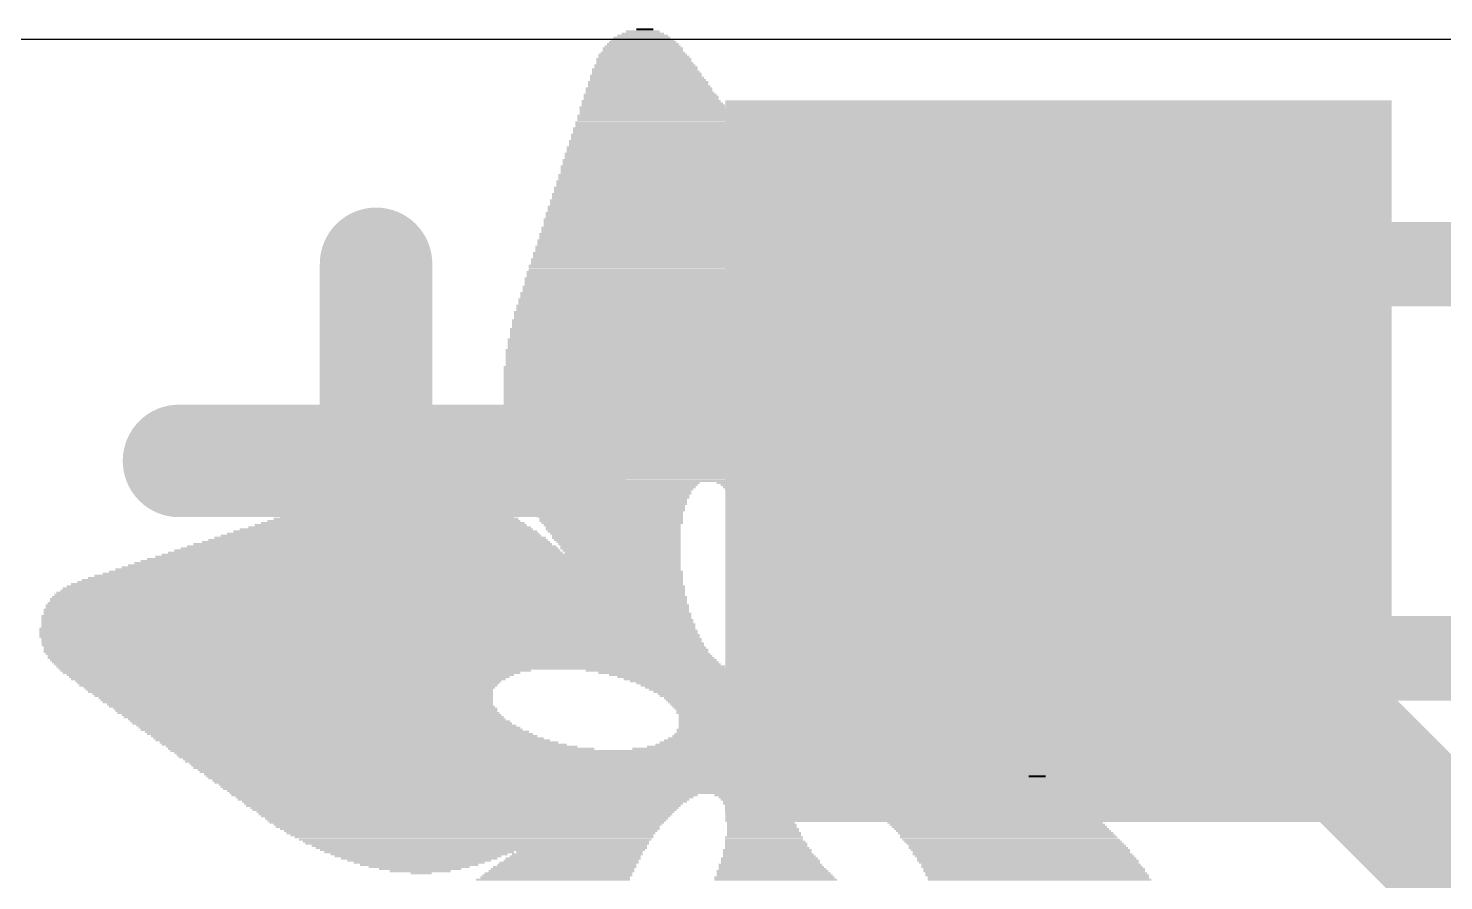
# Model space of a CAD drawing. Extents: x -8.8 to 16.6, y -2 to 8.1.
# Drawn here: x -2.711 to -0.154, y 0.258 to 1.798 of the extents above; entities that cross this region are included whole.
import ezdxf

# ---------------------------------------------------------------- set-up
doc = ezdxf.new("R2010")
doc.units = 0
for name, color, linetype in [('1', 12, 'CONTINUOUS'), ('20', 53, 'CONTINUOUS'), ('21', 40, 'CONTINUOUS'), ('22', 6, 'CONTINUOUS'), ('29', 253, 'CONTINUOUS'), ('51', 253, 'CONTINUOUS')]:
    doc.layers.add(name, color=color, linetype=linetype)

# ---------------------------------------------------------------- blocks, each defined once
blk = doc.blocks.new('RECT')
blk.add_solid([(-0.5, -0.5), (0.5, -0.5), (-0.5, 0.5), (0.5, 0.5)])

msp = doc.modelspace()

# ---------------------------------------------------------------- linework, layer by layer
at = {"layer": '1', "const_width": 0.254}
msp.add_lwpolyline([(0.928, -0.762), (-0.85, 1.016)], dxfattribs=at)
at = {"layer": '1', "const_width": 0.127}
msp.add_lwpolyline([(-0.8051, 1.0609, 1), (-0.8949, 0.9711)], format="xyb", dxfattribs=at)
at = {"layer": '20'}
msp.add_line((-3.429, 1.778), (3.429, 1.778), dxfattribs=at)
at = {"layer": '21', "const_width": 0.2032}
for points in [[(-2.0825, 1.3724), (-2.0825, 0.6606)], [(-2.4384, 1.0165), (-1.7266, 1.0165)]]:
    msp.add_lwpolyline(points, dxfattribs=at)
at = {"layer": '21', "const_width": 0.1016}
for points in [[(-2.0317, 1.3724, 1), (-2.1333, 1.3724)], [(-2.4384, 1.0673, 1), (-2.4384, 0.9657)], [(-1.7266, 0.9657, 1), (-1.7266, 1.0673)], [(-2.1333, 0.6606, 1), (-2.0317, 0.6606)]]:
    msp.add_lwpolyline(points, format="xyb", dxfattribs=at)
at = {"layer": '51', "const_width": 0.1524}
for points in [[(0.432, 1.372), (-0.432, 1.372)], [(-0.432, 0.66), (0.432, 0.66)]]:
    msp.add_lwpolyline(points, dxfattribs=at)
at = {"layer": '51', "const_width": 0.0762}
for points in [[(-0.432, 1.4101, 1), (-0.432, 1.3339)], [(-0.432, 0.6981, 1), (-0.432, 0.6219)]]:
    msp.add_lwpolyline(points, format="xyb", dxfattribs=at)

# ---------------------------------------------------------------- block references
at = {"layer": '1', "yscale": 1.1, "rotation": 180}
msp.add_blockref('RECT', (-0.85, 1.016), dxfattribs=at)
at = {"layer": '22', "rotation": 180}
for p, xscale, yscale in [((-1.6008, 1.7882), 0.0762, 0.0038), ((-1.6009, 1.792), 0.0609, 0.0038), ((-1.5971, 1.7958), 0.0305, 0.0038), ((-1.6009, 1.7653), 0.1371, 0.0038), ((-1.6009, 1.7691), 0.1295, 0.0038), ((-1.6009, 1.7729), 0.1219, 0.0038), ((-1.6009, 1.7767), 0.1143, 0.0038), ((-1.6028, 1.7805), 0.1029, 0.0038), ((-1.6009, 1.7844), 0.0915, 0.0039), ((-1.599, 1.7424), 0.1715, 0.0038), ((-1.599, 1.7386), 0.1715, 0.0038), ((-1.6008, 1.7501), 0.16, 0.0038), ((-1.5989, 1.7463), 0.1638, 0.0039), ((-1.6008, 1.7539), 0.1524, 0.0038), ((-1.6008, 1.7615), 0.1448, 0.0038), ((-1.6008, 1.7577), 0.1448, 0.0038), ((-1.5952, 1.712), 0.2019, 0.0038), ((-1.5971, 1.7234), 0.1905, 0.0038), ((-1.5952, 1.7196), 0.1943, 0.0038), ((-1.5933, 1.7158), 0.1981, 0.0038), ((-1.5971, 1.731), 0.1829, 0.0038), ((-1.5952, 1.7272), 0.1867, 0.0038), ((-1.5971, 1.7348), 0.1753, 0.0038), ((-1.5894, 1.6891), 0.2286, 0.0038), ((-1.5894, 1.6853), 0.2286, 0.0038), ((-1.5913, 1.7005), 0.2172, 0.0038), ((-1.5913, 1.6967), 0.2172, 0.0038), ((-1.5894, 1.6929), 0.221, 0.0038), ((-1.5932, 1.7082), 0.2058, 0.0039), ((-1.5913, 1.7043), 0.2096, 0.0038), ((-1.5856, 1.6662), 0.2514, 0.0038), ((-1.5837, 1.6624), 0.2552, 0.0038), ((-1.5875, 1.6777), 0.24, 0.0038), ((-1.5856, 1.6739), 0.2438, 0.0038), ((-1.5856, 1.6701), 0.2438, 0.0039), ((-1.5875, 1.6815), 0.2324, 0.0038), ((-1.5798, 1.6396), 0.2781, 0.0038), ((-1.578, 1.6358), 0.2819, 0.0038), ((-1.5837, 1.6548), 0.2629, 0.0038), ((-1.5817, 1.651), 0.2667, 0.0038), ((-1.5798, 1.6472), 0.2705, 0.0038), ((-1.5798, 1.6434), 0.2705, 0.0038), ((-1.5817, 1.6586), 0.2591, 0.0038), ((-1.5761, 1.6167), 0.301, 0.0038), ((-1.5742, 1.6129), 0.3048, 0.0038), ((-1.5723, 1.6091), 0.3086, 0.0038), ((-1.578, 1.6281), 0.2896, 0.0038), ((-1.5761, 1.6243), 0.2934, 0.0038), ((-1.5742, 1.6205), 0.2972, 0.0038), ((-1.5761, 1.632), 0.2857, 0.0039), ((-1.5704, 1.5938), 0.3277, 0.0039), ((-1.5704, 1.59), 0.3277, 0.0038), ((-1.5685, 1.5862), 0.3315, 0.0038), ((-1.5723, 1.6053), 0.3163, 0.0038), ((-1.5723, 1.6015), 0.3163, 0.0038), ((-1.5704, 1.5977), 0.3201, 0.0038), ((-1.5647, 1.5596), 0.3619, 0.0038), ((-1.5666, 1.571), 0.3505, 0.0038), ((-1.5647, 1.5672), 0.3543, 0.0038), ((-1.5647, 1.5634), 0.3543, 0.0038), ((-1.5685, 1.5824), 0.3391, 0.0038), ((-1.5666, 1.5786), 0.3429, 0.0038), ((-1.5666, 1.5748), 0.3429, 0.0038), ((-1.5589, 1.5329), 0.3886, 0.0038), ((-1.5627, 1.5481), 0.3734, 0.0038), ((-1.5608, 1.5443), 0.3772, 0.0038), ((-1.5589, 1.5405), 0.381, 0.0038), ((-1.5589, 1.5367), 0.381, 0.0038), ((-1.5628, 1.5557), 0.3657, 0.0039), ((-1.5608, 1.5519), 0.3696, 0.0038), ((-1.5533, 1.51), 0.4153, 0.0038), ((-1.557, 1.5215), 0.4, 0.0038), ((-1.5551, 1.5177), 0.4038, 0.0039), ((-1.5532, 1.5138), 0.4076, 0.0038), ((-1.557, 1.5291), 0.3924, 0.0038), ((-1.5551, 1.5253), 0.3962, 0.0038), ((-1.5494, 1.4872), 0.4382, 0.0038), ((-1.5475, 1.4834), 0.442, 0.0038), ((-1.5513, 1.4986), 0.4268, 0.0038), ((-1.5513, 1.4948), 0.4268, 0.0038), ((-1.5494, 1.491), 0.4306, 0.0038), ((-1.5533, 1.5062), 0.4153, 0.0038), ((-1.5514, 1.5024), 0.4191, 0.0038), ((-1.5456, 1.4643), 0.461, 0.0038), ((-1.5437, 1.4605), 0.4648, 0.0038), ((-1.5418, 1.4567), 0.4686, 0.0038), ((-1.5475, 1.4757), 0.4496, 0.0038), ((-1.5456, 1.4719), 0.4534, 0.0038), ((-1.5456, 1.4681), 0.4534, 0.0038), ((-1.5475, 1.4796), 0.442, 0.0039), ((-1.5399, 1.4376), 0.4877, 0.0038), ((-1.538, 1.4338), 0.4915, 0.0038), ((-1.5361, 1.43), 0.4953, 0.0038), ((-1.5399, 1.4453), 0.4801, 0.0038), ((-1.5399, 1.4415), 0.4801, 0.0039), ((-1.5437, 1.4529), 0.4724, 0.0038), ((-1.5418, 1.4491), 0.4762, 0.0038), ((-1.5361, 1.4148), 0.5105, 0.0038), ((-1.5342, 1.411), 0.5143, 0.0038), ((-1.5323, 1.4072), 0.5181, 0.0038), ((-1.538, 1.4262), 0.4991, 0.0038), ((-1.5361, 1.4224), 0.5029, 0.0038), ((-1.5342, 1.4186), 0.5067, 0.0038), ((-1.5285, 1.3805), 0.5487, 0.0038), ((-1.5304, 1.3919), 0.5373, 0.0038), ((-1.5285, 1.3881), 0.5411, 0.0038), ((-1.5285, 1.3843), 0.5411, 0.0038), ((-1.5323, 1.4034), 0.5257, 0.0039), ((-1.5323, 1.3995), 0.5257, 0.0038), ((-1.5304, 1.3957), 0.5295, 0.0038), ((-1.5247, 1.3576), 0.5715, 0.0038), ((-1.5247, 1.3538), 0.5715, 0.0038), ((-1.5266, 1.3691), 0.5601, 0.0038), ((-1.5247, 1.3653), 0.5639, 0.0039), ((-1.5247, 1.3614), 0.5639, 0.0038), ((-1.5266, 1.3767), 0.5525, 0.0038), ((-1.5266, 1.3729), 0.5525, 0.0038), ((-1.5208, 1.331), 0.5944, 0.0038), ((-1.5228, 1.3462), 0.5829, 0.0038), ((-1.5228, 1.3424), 0.5829, 0.0038), ((-1.5209, 1.3386), 0.5867, 0.0038), ((-1.5209, 1.3348), 0.5867, 0.0038), ((-1.5228, 1.35), 0.5753, 0.0038), ((-1.5189, 1.3081), 0.6134, 0.0038), ((-1.5189, 1.3043), 0.6134, 0.0038), ((-1.5208, 1.3195), 0.602, 0.0038), ((-1.5189, 1.3157), 0.6058, 0.0038), ((-1.5189, 1.3119), 0.6058, 0.0038), ((-1.5208, 1.3272), 0.5944, 0.0039), ((-1.5189, 1.3233), 0.5982, 0.0038), ((-1.517, 1.2852), 0.6324, 0.0038), ((-1.517, 1.2814), 0.6324, 0.0038), ((-1.517, 1.2776), 0.6324, 0.0038), ((-1.5189, 1.2967), 0.621, 0.0038), ((-1.517, 1.2929), 0.6248, 0.0038), ((-1.517, 1.2891), 0.6248, 0.0039), ((-1.517, 1.3005), 0.6172, 0.0038), ((-1.5151, 1.2548), 0.6515, 0.0038), ((-1.5151, 1.251), 0.6515, 0.0039), ((-1.5171, 1.27), 0.6401, 0.0038), ((-1.5151, 1.2662), 0.6439, 0.0038), ((-1.5151, 1.2624), 0.6439, 0.0038), ((-1.5151, 1.2586), 0.6439, 0.0038), ((-1.5151, 1.2738), 0.6362, 0.0038), ((-1.5151, 1.2357), 0.6592, 0.0038), ((-1.5132, 1.2319), 0.663, 0.0038), ((-1.5132, 1.2281), 0.663, 0.0038), ((-1.5132, 1.2433), 0.6554, 0.0038), ((-1.5132, 1.2395), 0.6554, 0.0038), ((-1.5151, 1.2471), 0.6515, 0.0038), ((-1.5132, 1.2167), 0.6706, 0.0038), ((-1.5132, 1.2128), 0.6706, 0.0039), ((-1.5132, 1.209), 0.6706, 0.0038), ((-1.5113, 1.2052), 0.6744, 0.0038), ((-1.5113, 1.2014), 0.6744, 0.0038), ((-1.5132, 1.2243), 0.663, 0.0038), ((-1.5113, 1.2205), 0.6668, 0.0038), ((-1.5113, 1.1862), 0.682, 0.0038), ((-1.5113, 1.1824), 0.682, 0.0038), ((-1.5113, 1.1786), 0.682, 0.0038), ((-1.5113, 1.1747), 0.682, 0.0039), ((-1.5113, 1.1976), 0.6744, 0.0038), ((-1.5113, 1.1938), 0.6744, 0.0038), ((-1.5094, 1.19), 0.6782, 0.0038), ((-1.5094, 1.1709), 0.6858, 0.0038), ((-1.5094, 1.1671), 0.6858, 0.0038), ((-1.5094, 1.1633), 0.6858, 0.0038), ((-1.5094, 1.1595), 0.6858, 0.0038), ((-1.5094, 1.1557), 0.6858, 0.0038), ((-1.5094, 1.1519), 0.6858, 0.0038), ((-0.5893, 1.1519), 0.5372, 0.0038), ((-0.5017, 1.1557), 0.3009, 0.0038), ((-1.5094, 1.1481), 0.6858, 0.0038), ((-1.5075, 1.1443), 0.6896, 0.0038), ((-1.5075, 1.1405), 0.6896, 0.0038), ((-1.5075, 1.1367), 0.6896, 0.0039), ((-1.5075, 1.1328), 0.6896, 0.0038), ((-1.5075, 1.129), 0.6896, 0.0038), ((-1.5075, 1.1252), 0.6896, 0.0038), ((-0.6274, 1.1252), 0.6972, 0.0038), ((-0.6217, 1.129), 0.6858, 0.0038), ((-0.6179, 1.1328), 0.6705, 0.0038), ((-0.614, 1.1367), 0.6477, 0.0039), ((-0.6084, 1.1405), 0.6287, 0.0038), ((-0.6045, 1.1443), 0.6058, 0.0038), ((-0.5969, 1.1481), 0.5754, 0.0038), ((-1.5075, 1.1214), 0.6896, 0.0038), ((-1.5075, 1.1176), 0.6896, 0.0038), ((-1.5075, 1.1138), 0.6896, 0.0038), ((-1.5075, 1.11), 0.6896, 0.0038), ((-1.5075, 1.1062), 0.6896, 0.0038), ((-1.5075, 1.1024), 0.6896, 0.0038), ((-1.5075, 1.0986), 0.6896, 0.0039), ((-0.6522, 1.0986), 0.7773, 0.0039), ((-0.6483, 1.1024), 0.7696, 0.0038), ((-0.6445, 1.1062), 0.762, 0.0038), ((-0.6426, 1.11), 0.7506, 0.0038), ((-0.6388, 1.1138), 0.7354, 0.0038), ((-0.635, 1.1176), 0.7278, 0.0038), ((-0.6312, 1.1214), 0.7124, 0.0038), ((-1.5075, 1.0947), 0.6896, 0.0038), ((-1.5075, 1.0909), 0.6896, 0.0038), ((-1.5075, 1.0871), 0.6896, 0.0038), ((-1.5075, 1.0833), 0.6896, 0.0038), ((-1.5075, 1.0795), 0.6896, 0.0038), ((-1.5056, 1.0757), 0.6858, 0.0038), ((-1.5075, 1.0719), 0.682, 0.0038), ((-0.6693, 1.0719), 0.8268, 0.0038), ((-0.6674, 1.0757), 0.823, 0.0038), ((-0.6636, 1.0795), 0.8153, 0.0038), ((-0.6617, 1.0833), 0.8115, 0.0038), ((-0.6579, 1.0871), 0.8039, 0.0038), ((-0.656, 1.0909), 0.7925, 0.0038), ((-0.6541, 1.0947), 0.7887, 0.0038), ((-1.5075, 1.0681), 0.682, 0.0038), ((-1.5075, 1.0643), 0.682, 0.0038), ((-1.5075, 1.0605), 0.682, 0.0039), ((-1.5075, 1.0566), 0.682, 0.0038), ((-1.5056, 1.0528), 0.6782, 0.0038), ((-1.5056, 1.049), 0.6782, 0.0038), ((-0.6845, 1.049), 0.8573, 0.0038), ((-0.6826, 1.0528), 0.8534, 0.0038), ((-0.6788, 1.0566), 0.8458, 0.0038), ((-0.6769, 1.0605), 0.842, 0.0039), ((-0.6731, 1.0643), 0.842, 0.0038), ((-0.6731, 1.0681), 0.8344, 0.0038), ((-1.5075, 1.0452), 0.6744, 0.0038), ((-1.5075, 1.0414), 0.6744, 0.0038), ((-1.5075, 1.0376), 0.6744, 0.0038), ((-1.5056, 1.0338), 0.6706, 0.0038), ((-1.5056, 1.03), 0.6706, 0.0038), ((-1.5075, 1.0262), 0.6668, 0.0038), ((-1.5075, 1.0224), 0.6668, 0.0039), ((-0.7036, 1.0224), 0.8725, 0.0039), ((-0.6997, 1.0262), 0.8725, 0.0038), ((-0.6979, 1.03), 0.8687, 0.0038), ((-0.6941, 1.0338), 0.8687, 0.0038), ((-0.6922, 1.0376), 0.8649, 0.0038), ((-0.6903, 1.0414), 0.8611, 0.0038), ((-0.6865, 1.0452), 0.8611, 0.0038), ((-1.5056, 1.0185), 0.663, 0.0038), ((-1.5075, 1.0147), 0.6592, 0.0038), ((-1.5075, 1.0109), 0.6592, 0.0038), ((-1.5075, 1.0071), 0.6592, 0.0038), ((-1.5056, 1.0033), 0.6553, 0.0038), ((-1.5075, 0.9995), 0.6515, 0.0038), ((-1.5075, 0.9957), 0.6515, 0.0038), ((-0.7227, 0.9957), 0.8801, 0.0038), ((-0.7208, 0.9995), 0.8763, 0.0038), ((-0.717, 1.0033), 0.8763, 0.0038), ((-0.7132, 1.0109), 0.8763, 0.0038), ((-0.7132, 1.0071), 0.8763, 0.0038), ((-0.7093, 1.0147), 0.8763, 0.0038), ((-0.7055, 1.0185), 0.8763, 0.0038), ((-1.5056, 0.9919), 0.6477, 0.0038), ((-1.5075, 0.9881), 0.6439, 0.0038), ((-1.5056, 0.9843), 0.6401, 0.0039), ((-1.5056, 0.9804), 0.6401, 0.0038), ((-1.6618, 0.9766), 0.3276, 0.0038), ((-1.6618, 0.9728), 0.32, 0.0038), ((-1.3285, 0.9766), 0.2781, 0.0038), ((-1.3247, 0.9728), 0.2705, 0.0038), ((-0.7398, 0.9728), 0.8763, 0.0038), ((-0.734, 0.9804), 0.8801, 0.0038), ((-0.7359, 0.9766), 0.8763, 0.0038), ((-0.7303, 0.9843), 0.8801, 0.0039), ((-0.7284, 0.9881), 0.8763, 0.0038), ((-0.7246, 0.9919), 0.8763, 0.0038), ((-2.0333, 0.9462), 0.2477, 0.0039), ((-2.0295, 0.95), 0.2171, 0.0038), ((-2.0295, 0.9538), 0.1791, 0.0038), ((-2.0276, 0.9576), 0.1295, 0.0038), ((-2.0257, 0.9614), 0.0495, 0.0038), ((-1.6637, 0.969), 0.3162, 0.0038), ((-1.6637, 0.9652), 0.3086, 0.0038), ((-1.6656, 0.9614), 0.3048, 0.0038), ((-1.6637, 0.9576), 0.301, 0.0038), ((-1.6656, 0.9538), 0.2972, 0.0038), ((-1.6637, 0.95), 0.2934, 0.0038), ((-1.6656, 0.9462), 0.2896, 0.0039), ((-1.3247, 0.969), 0.2629, 0.0038), ((-1.3227, 0.9652), 0.259, 0.0038), ((-1.3208, 0.9614), 0.2552, 0.0038), ((-1.3208, 0.9576), 0.2476, 0.0038), ((-1.3189, 0.9538), 0.2438, 0.0038), ((-1.317, 0.95), 0.24, 0.0038), ((-1.3189, 0.9462), 0.2362, 0.0039), ((-0.7589, 0.9462), 0.8763, 0.0039), ((-0.755, 0.95), 0.8763, 0.0038), ((-0.7513, 0.9576), 0.8763, 0.0038), ((-0.7513, 0.9538), 0.8763, 0.0038), ((-0.7474, 0.9614), 0.8763, 0.0038), ((-0.7417, 0.969), 0.8801, 0.0038), ((-0.7436, 0.9652), 0.8763, 0.0038), ((-2.0428, 0.9195), 0.4038, 0.0038), ((-2.0409, 0.9233), 0.3848, 0.0038), ((-2.0371, 0.9271), 0.362, 0.0038), ((-2.0352, 0.9309), 0.3429, 0.0038), ((-2.0352, 0.9347), 0.32, 0.0038), ((-2.0333, 0.9385), 0.301, 0.0038), ((-2.0333, 0.9423), 0.2781, 0.0038), ((-1.6637, 0.9423), 0.2858, 0.0038), ((-1.6637, 0.9385), 0.2858, 0.0038), ((-1.6637, 0.9347), 0.2782, 0.0038), ((-1.6637, 0.9309), 0.2782, 0.0038), ((-1.6618, 0.9271), 0.2744, 0.0038), ((-1.6618, 0.9233), 0.2667, 0.0038), ((-1.6618, 0.9195), 0.2667, 0.0038), ((-1.317, 0.9423), 0.2324, 0.0038), ((-0.8789, 0.9347), 1.1011, 0.0038), ((-1.317, 0.9385), 0.2248, 0.0038), ((-0.8789, 0.9309), 1.0935, 0.0038), ((-0.8789, 0.9271), 1.0935, 0.0038), ((-0.8789, 0.9233), 1.0859, 0.0038), ((-0.8808, 0.9195), 1.0821, 0.0038), ((-0.7627, 0.9385), 0.8763, 0.0038), ((-0.7589, 0.9423), 0.8763, 0.0038), ((-2.0638, 0.8928), 0.5295, 0.0038), ((-2.0581, 0.8966), 0.5105, 0.0038), ((-2.0562, 0.9004), 0.4915, 0.0038), ((-2.0523, 0.9042), 0.4762, 0.0038), ((-2.0504, 0.9081), 0.4572, 0.0039), ((-2.0466, 0.9119), 0.442, 0.0038), ((-2.0447, 0.9157), 0.423, 0.0038), ((-1.6599, 0.9157), 0.2629, 0.0038), ((-1.658, 0.9119), 0.2591, 0.0038), ((-1.658, 0.9081), 0.2591, 0.0039), ((-1.6561, 0.9042), 0.2553, 0.0038), ((-1.6561, 0.9004), 0.2476, 0.0038), ((-1.6542, 0.8966), 0.2438, 0.0038), ((-1.6542, 0.8928), 0.2438, 0.0038), ((-0.8808, 0.9157), 1.0745, 0.0038), ((-0.8808, 0.9119), 1.0745, 0.0038), ((-0.8827, 0.9042), 1.0629, 0.0038), ((-0.8846, 0.9004), 1.0591, 0.0038), ((-0.8807, 0.9081), 1.0668, 0.0039), ((-0.8846, 0.8928), 1.0515, 0.0038), ((-0.8827, 0.8966), 1.0553, 0.0038), ((-2.0828, 0.87), 0.6286, 0.0039), ((-2.079, 0.8738), 0.6134, 0.0038), ((-2.0752, 0.8776), 0.5982, 0.0038), ((-2.0733, 0.8814), 0.5791, 0.0038), ((-2.0695, 0.8852), 0.5639, 0.0038), ((-2.0657, 0.889), 0.5487, 0.0038), ((-1.6523, 0.889), 0.24, 0.0038), ((-1.6504, 0.8852), 0.2362, 0.0038), ((-1.6485, 0.8814), 0.2324, 0.0038), ((-1.6485, 0.8776), 0.2324, 0.0038), ((-1.6466, 0.8738), 0.2286, 0.0038), ((-1.6447, 0.87), 0.2247, 0.0039), ((-0.8846, 0.889), 1.0439, 0.0038), ((-0.8846, 0.8852), 1.0439, 0.0038), ((-0.8865, 0.8814), 1.0401, 0.0038), ((-0.8865, 0.8776), 1.0325, 0.0038), ((-0.8884, 0.8738), 1.0287, 0.0038), ((-0.8884, 0.87), 1.0287, 0.0039), ((-2.0066, 0.8433), 0.9486, 0.0038), ((-2.0009, 0.8471), 0.9372, 0.0038), ((-2.1019, 0.8509), 0.7125, 0.0038), ((-2.0981, 0.8547), 0.6973, 0.0038), ((-2.0942, 0.8585), 0.682, 0.0038), ((-2.0904, 0.8623), 0.6668, 0.0038), ((-2.0886, 0.8661), 0.6477, 0.0038), ((-1.6428, 0.8661), 0.2209, 0.0038), ((-1.6409, 0.8623), 0.2171, 0.0038), ((-1.6409, 0.8585), 0.2171, 0.0038), ((-1.639, 0.8547), 0.2133, 0.0038), ((-1.6371, 0.8509), 0.2095, 0.0038), ((-0.8903, 0.8661), 1.0249, 0.0038), ((-0.8903, 0.8623), 1.0173, 0.0038), ((-0.8941, 0.8509), 1.0096, 0.0038), ((-0.8921, 0.8585), 1.0135, 0.0038), ((-0.8921, 0.8547), 1.0135, 0.0038), ((-0.8941, 0.8471), 1.002, 0.0038), ((-0.896, 0.8433), 0.9982, 0.0038), ((-2.0466, 0.8166), 1.0364, 0.0038), ((-2.0428, 0.8204), 1.021, 0.0038), ((-2.0371, 0.8242), 1.0096, 0.0038), ((-2.0314, 0.828), 0.9982, 0.0038), ((-2.0257, 0.8319), 0.9867, 0.0039), ((-2.02, 0.8357), 0.9753, 0.0038), ((-2.0143, 0.8395), 0.9639, 0.0038), ((-0.896, 0.8395), 0.9982, 0.0038), ((-0.8979, 0.8357), 0.9944, 0.0038), ((-0.8998, 0.8319), 0.9906, 0.0039), ((-0.8979, 0.828), 0.9868, 0.0038), ((-0.8998, 0.8242), 0.983, 0.0038), ((-0.9017, 0.8204), 0.9792, 0.0038), ((-0.9036, 0.8166), 0.9754, 0.0038), ((-2.0809, 0.7938), 1.1049, 0.0039), ((-2.0752, 0.7976), 1.0935, 0.0038), ((-2.0714, 0.8014), 1.0859, 0.0038), ((-2.0657, 0.8052), 1.0745, 0.0038), ((-2.0599, 0.809), 1.063, 0.0038), ((-2.0523, 0.8128), 1.0478, 0.0038), ((-0.9036, 0.8128), 0.9754, 0.0038), ((-0.9055, 0.809), 0.9716, 0.0038), ((-0.9074, 0.8052), 0.9678, 0.0038), ((-0.9075, 0.8014), 0.9601, 0.0038), ((-0.9075, 0.7976), 0.9601, 0.0038), ((-0.9093, 0.7938), 0.9563, 0.0039), ((-2.0961, 0.7671), 1.1506, 0.0038), ((-2.0942, 0.7709), 1.1468, 0.0038), ((-2.0942, 0.7747), 1.1392, 0.0038), ((-2.0923, 0.7785), 1.1354, 0.0038), ((-2.0885, 0.7823), 1.1278, 0.0038), ((-2.0866, 0.7861), 1.124, 0.0038), ((-2.0828, 0.7899), 1.1164, 0.0038), ((-0.9113, 0.7899), 0.9525, 0.0038), ((-0.9132, 0.7861), 0.9487, 0.0038), ((-0.9132, 0.7823), 0.9487, 0.0038), ((-0.9151, 0.7785), 0.9449, 0.0038), ((-0.917, 0.7747), 0.9411, 0.0038), ((-0.9189, 0.7709), 0.9373, 0.0038), ((-0.9189, 0.7671), 0.9373, 0.0038), ((-2.1, 0.748), 1.1659, 0.0038), ((-2.1, 0.7442), 1.1659, 0.0038), ((-2.0981, 0.7404), 1.1697, 0.0038), ((-2.0981, 0.7557), 1.1621, 0.0039), ((-2.0981, 0.7518), 1.1621, 0.0038), ((-2.0981, 0.7595), 1.1545, 0.0038), ((-2.0961, 0.7633), 1.1506, 0.0038), ((-0.9208, 0.7633), 0.9335, 0.0038), ((-0.9227, 0.7595), 0.9297, 0.0038), ((-0.9227, 0.7557), 0.9297, 0.0039), ((-1.2504, 0.7442), 0.2743, 0.0038), ((-1.2561, 0.7404), 0.2629, 0.0038), ((-1.2313, 0.7518), 0.3124, 0.0038), ((-1.2427, 0.748), 0.2896, 0.0038), ((-0.7474, 0.7518), 0.5715, 0.0038), ((-0.7417, 0.748), 0.5524, 0.0038), ((-0.7398, 0.7442), 0.541, 0.0038), ((-0.7379, 0.7404), 0.5372, 0.0038), ((-2.1, 0.7366), 1.1735, 0.0038), ((-2.1, 0.7328), 1.1735, 0.0038), ((-2.0981, 0.729), 1.1773, 0.0038), ((-2.0981, 0.7252), 1.1773, 0.0038), ((-2.0962, 0.7214), 1.1811, 0.0038), ((-2.0962, 0.7176), 1.1811, 0.0039), ((-1.2865, 0.7176), 0.2096, 0.0039), ((-1.2618, 0.7366), 0.2515, 0.0038), ((-1.2674, 0.7328), 0.2401, 0.0038), ((-1.2713, 0.729), 0.2324, 0.0038), ((-1.277, 0.7252), 0.221, 0.0038), ((-1.2808, 0.7214), 0.2134, 0.0038), ((-0.7379, 0.7366), 0.5296, 0.0038), ((-0.7398, 0.7328), 0.5258, 0.0038), ((-0.7398, 0.729), 0.5182, 0.0038), ((-0.7398, 0.7252), 0.5182, 0.0038), ((-0.7417, 0.7214), 0.5144, 0.0038), ((-0.7436, 0.7176), 0.5106, 0.0039), ((-2.0981, 0.7137), 1.1849, 0.0038), ((-2.0962, 0.7099), 1.1887, 0.0038), ((-2.0962, 0.7061), 1.1887, 0.0038), ((-2.0943, 0.7023), 1.1925, 0.0038), ((-2.0943, 0.6985), 1.1925, 0.0038), ((-2.0905, 0.6947), 1.1925, 0.0038), ((-2.0905, 0.6909), 1.1925, 0.0038), ((-1.3075, 0.6947), 0.1753, 0.0038), ((-1.3055, 0.6985), 0.1791, 0.0038), ((-1.3113, 0.6909), 0.1676, 0.0038), ((-1.2904, 0.7137), 0.2019, 0.0038), ((-1.2942, 0.7099), 0.1943, 0.0038), ((-1.2961, 0.7061), 0.1905, 0.0038), ((-1.2999, 0.7023), 0.1829, 0.0038), ((-0.757, 0.6909), 0.4991, 0.0038), ((-0.7512, 0.6985), 0.503, 0.0038), ((-0.7531, 0.6947), 0.4991, 0.0038), ((-0.7455, 0.7137), 0.5068, 0.0038), ((-0.7455, 0.7099), 0.5068, 0.0038), ((-0.7474, 0.7061), 0.503, 0.0038), ((-0.7493, 0.7023), 0.4992, 0.0038), ((-2.0885, 0.6871), 1.1964, 0.0038), ((-2.0885, 0.6833), 1.1964, 0.0038), ((-2.0847, 0.6794), 1.1964, 0.0039), ((-2.0828, 0.6756), 1.2002, 0.0038), ((-2.0828, 0.6718), 1.2002, 0.0038), ((-2.079, 0.668), 1.2002, 0.0038), ((-2.0752, 0.6642), 1.2002, 0.0038), ((-1.3341, 0.6642), 0.1448, 0.0038), ((-1.3284, 0.6718), 0.1486, 0.0038), ((-1.3303, 0.668), 0.1448, 0.0038), ((-1.3189, 0.6833), 0.16, 0.0038), ((-1.3208, 0.6794), 0.1562, 0.0039), ((-1.3227, 0.6756), 0.1524, 0.0038), ((-1.3132, 0.6871), 0.1638, 0.0038), ((-0.776, 0.6642), 0.4991, 0.0038), ((-0.7722, 0.668), 0.4991, 0.0038), ((-0.7702, 0.6718), 0.4953, 0.0038), ((-0.7646, 0.6794), 0.4991, 0.0039), ((-0.7665, 0.6756), 0.4953, 0.0038), ((-0.7608, 0.6833), 0.4991, 0.0038), ((-0.7589, 0.6871), 0.4953, 0.0038), ((-2.0733, 0.6604), 1.204, 0.0038), ((-2.0695, 0.6566), 1.2039, 0.0038), ((-2.0657, 0.6528), 1.2039, 0.0038), ((-2.0619, 0.649), 1.2039, 0.0038), ((-2.0561, 0.6452), 1.2078, 0.0038), ((-1.9704, 0.6413), 1.3716, 0.0039), ((-2.2276, 0.6375), 0.8496, 0.0038), ((-1.4961, 0.6375), 0.4153, 0.0038), ((-1.3532, 0.6452), 0.1448, 0.0038), ((-1.3475, 0.649), 0.141, 0.0038), ((-1.3437, 0.6528), 0.1409, 0.0038), ((-1.3379, 0.6604), 0.1447, 0.0038), ((-1.3398, 0.6566), 0.1409, 0.0038), ((-0.7989, 0.6375), 0.5067, 0.0038), ((-0.7951, 0.6413), 0.5067, 0.0039), ((-0.7932, 0.6452), 0.5029, 0.0038), ((-0.7893, 0.649), 0.503, 0.0038), ((-0.7855, 0.6528), 0.503, 0.0038), ((-0.7836, 0.6566), 0.4991, 0.0038), ((-0.7798, 0.6604), 0.4991, 0.0038), ((-2.2352, 0.6337), 0.8268, 0.0038), ((-2.2371, 0.6299), 0.8078, 0.0038), ((-2.2391, 0.6261), 0.7963, 0.0038), ((-2.2409, 0.6223), 0.7848, 0.0038), ((-2.2409, 0.6185), 0.7696, 0.0038), ((-2.2409, 0.6147), 0.762, 0.0038), ((-1.4865, 0.6337), 0.3886, 0.0038), ((-1.477, 0.6299), 0.3696, 0.0038), ((-1.4713, 0.6261), 0.3506, 0.0038), ((-1.4675, 0.6223), 0.3353, 0.0038), ((-1.4618, 0.6185), 0.3239, 0.0038), ((-1.458, 0.6147), 0.3086, 0.0038), ((-0.8255, 0.6147), 0.522, 0.0038), ((-0.8198, 0.6185), 0.5182, 0.0038), ((-0.816, 0.6223), 0.5182, 0.0038), ((-0.8122, 0.6261), 0.5105, 0.0038), ((-0.8084, 0.6299), 0.5105, 0.0038), ((-0.8027, 0.6337), 0.5067, 0.0038), ((-2.2409, 0.6109), 0.7544, 0.0038), ((-2.239, 0.6071), 0.743, 0.0038), ((-2.239, 0.6033), 0.7354, 0.0039), ((-2.2371, 0.5994), 0.7316, 0.0038), ((-2.2332, 0.5956), 0.7239, 0.0038), ((-2.2313, 0.5918), 0.7201, 0.0038), ((-2.2275, 0.588), 0.7125, 0.0038), ((-1.4542, 0.6109), 0.3009, 0.0038), ((-1.4523, 0.6071), 0.2895, 0.0038), ((-1.4485, 0.6033), 0.2819, 0.0039), ((-1.4446, 0.5994), 0.2743, 0.0038), ((-1.4408, 0.5956), 0.2667, 0.0038), ((-1.439, 0.5918), 0.2629, 0.0038), ((-1.4351, 0.588), 0.2552, 0.0038), ((-0.8617, 0.588), 0.541, 0.0038), ((-0.856, 0.5918), 0.5372, 0.0038), ((-0.8503, 0.5956), 0.5334, 0.0038), ((-0.8446, 0.5994), 0.5295, 0.0038), ((-0.8388, 0.6033), 0.5258, 0.0039), ((-0.835, 0.6071), 0.5258, 0.0038), ((-0.8293, 0.6109), 0.522, 0.0038), ((-2.2256, 0.5842), 0.7087, 0.0038), ((-2.2237, 0.5804), 0.7049, 0.0038), ((-2.22, 0.5766), 0.6973, 0.0038), ((-2.2162, 0.5728), 0.6973, 0.0038), ((-2.2104, 0.569), 0.6934, 0.0038), ((-2.2085, 0.5652), 0.6896, 0.0039), ((-2.2047, 0.5613), 0.6896, 0.0038), ((-1.4332, 0.5842), 0.2514, 0.0038), ((-1.4313, 0.5804), 0.2476, 0.0038), ((-1.4275, 0.5766), 0.2476, 0.0038), ((-1.4256, 0.5728), 0.2438, 0.0038), ((-1.4218, 0.569), 0.2439, 0.0038), ((-1.418, 0.5652), 0.2439, 0.0039), ((-1.4142, 0.5613), 0.2515, 0.0038), ((-0.9132, 0.5613), 0.5905, 0.0038), ((-0.9036, 0.5652), 0.5792, 0.0039), ((-0.8941, 0.569), 0.5677, 0.0038), ((-0.8884, 0.5728), 0.5639, 0.0038), ((-0.8789, 0.5766), 0.5601, 0.0038), ((-0.8732, 0.5804), 0.5563, 0.0038), ((-0.8655, 0.5842), 0.5486, 0.0038), ((-2.199, 0.5575), 0.6858, 0.0038), ((-2.1952, 0.5537), 0.6858, 0.0038), ((-2.1895, 0.5499), 0.682, 0.0038), ((-2.1838, 0.5461), 0.6858, 0.0038), ((-2.18, 0.5423), 0.6858, 0.0038), ((-2.1723, 0.5385), 0.6858, 0.0038), ((-1.4047, 0.5575), 0.2629, 0.0038), ((-1.0808, 0.5537), 0.9106, 0.0038), ((-1.0827, 0.5499), 0.9068, 0.0038), ((-1.0846, 0.5461), 0.903, 0.0038), ((-1.0884, 0.5423), 0.8954, 0.0038), ((-1.0903, 0.5385), 0.8916, 0.0038), ((-0.9265, 0.5575), 0.6096, 0.0038), ((-2.1666, 0.5347), 0.6896, 0.0038), ((-2.1628, 0.5309), 0.6896, 0.0038), ((-2.1533, 0.5271), 0.6934, 0.0039), ((-2.1476, 0.5232), 0.6972, 0.0038), ((-2.14, 0.5194), 0.6973, 0.0038), ((-2.1324, 0.5156), 0.7049, 0.0038), ((-2.1247, 0.5118), 0.7124, 0.0038), ((-1.1208, 0.5118), 0.8839, 0.0038), ((-1.1151, 0.5156), 0.8801, 0.0038), ((-1.1075, 0.5194), 0.8801, 0.0038), ((-1.1037, 0.5232), 0.8801, 0.0038), ((-1.096, 0.5309), 0.8878, 0.0038), ((-1.0998, 0.5271), 0.8801, 0.0039), ((-1.0922, 0.5347), 0.8878, 0.0038), ((-2.1133, 0.508), 0.7201, 0.0038), ((-2.1038, 0.5042), 0.7315, 0.0038), ((-2.0904, 0.5004), 0.743, 0.0038), ((-2.0733, 0.4966), 0.7696, 0.0038), ((-1.5837, 0.4928), 1.7412, 0.0038), ((-1.5837, 0.4889), 1.726, 0.0039), ((-1.5856, 0.4851), 1.7145, 0.0038), ((-1.1627, 0.4966), 0.9144, 0.0038), ((-1.1456, 0.5004), 0.8953, 0.0038), ((-1.1361, 0.5042), 0.8839, 0.0038), ((-1.1284, 0.508), 0.884, 0.0038), ((-1.5875, 0.4813), 1.703, 0.0038), ((-1.5875, 0.4775), 1.6878, 0.0038), ((-1.5894, 0.4737), 1.6764, 0.0038), ((-1.5913, 0.4699), 1.6574, 0.0038), ((-1.5952, 0.4661), 1.6421, 0.0038), ((-1.599, 0.4623), 1.6269, 0.0038), ((-1.6008, 0.4585), 1.6078, 0.0038), ((-1.6066, 0.4547), 1.5887, 0.0038), ((-1.6123, 0.4509), 1.5621, 0.0039), ((-1.6713, 0.447), 1.4364, 0.0038), ((-1.8504, 0.4432), 1.0706, 0.0038), ((-1.8504, 0.4394), 1.0554, 0.0038), ((-1.8504, 0.4356), 1.0478, 0.0038), ((-1.1113, 0.4432), 0.3467, 0.0038), ((-1.0998, 0.4394), 0.3467, 0.0038), ((-1.0865, 0.4356), 0.3505, 0.0038), ((-0.8884, 0.447), 0.0305, 0.0038), ((-1.8485, 0.4318), 1.0363, 0.0038), ((-1.8485, 0.428), 1.0287, 0.0038), ((-1.8466, 0.4242), 1.0249, 0.0038), ((-1.8447, 0.4204), 1.0135, 0.0038), ((-1.8428, 0.4166), 1.0097, 0.0038), ((-1.9228, 0.4128), 0.842, 0.0039), ((-1.9228, 0.4089), 0.8268, 0.0038), ((-1.4046, 0.4128), 0.1334, 0.0039), ((-1.4008, 0.4089), 0.1258, 0.0038), ((-1.077, 0.4318), 0.3543, 0.0038), ((-1.0675, 0.428), 0.3581, 0.0038), ((-1.0579, 0.4242), 0.362, 0.0038), ((-1.0484, 0.4204), 0.3658, 0.0038), ((-1.0408, 0.4166), 0.3657, 0.0038), ((-1.0351, 0.4128), 0.3695, 0.0039), ((-1.0255, 0.4089), 0.3734, 0.0038), ((-1.9247, 0.4051), 0.8154, 0.0038), ((-1.9228, 0.4013), 0.8039, 0.0038), ((-1.9247, 0.3975), 0.7925, 0.0038), ((-1.9247, 0.3937), 0.7848, 0.0038), ((-1.9228, 0.3899), 0.7734, 0.0038), ((-1.9228, 0.3861), 0.7658, 0.0038), ((-1.9209, 0.3823), 0.7544, 0.0038), ((-1.3989, 0.4051), 0.122, 0.0038), ((-1.397, 0.4013), 0.1182, 0.0038), ((-1.397, 0.3975), 0.1182, 0.0038), ((-1.3951, 0.3937), 0.1143, 0.0038), ((-1.3932, 0.3899), 0.1181, 0.0038), ((-1.3932, 0.3861), 0.1181, 0.0038), ((-1.3932, 0.3823), 0.1181, 0.0038), ((-1.0217, 0.4051), 0.3734, 0.0038), ((-1.0141, 0.4013), 0.3734, 0.0038), ((-1.0084, 0.3975), 0.3772, 0.0038), ((-1.0027, 0.3937), 0.381, 0.0038), ((-0.9989, 0.3899), 0.381, 0.0038), ((-0.9912, 0.3861), 0.381, 0.0038), ((-0.9874, 0.3823), 0.381, 0.0038), ((-1.9209, 0.3785), 0.7468, 0.0038), ((-1.9209, 0.3747), 0.7391, 0.0039), ((-1.919, 0.3708), 0.7277, 0.0038), ((-1.919, 0.367), 0.7201, 0.0038), ((-1.919, 0.3632), 0.7125, 0.0038), ((-1.9171, 0.3594), 0.7011, 0.0038), ((-1.3913, 0.3785), 0.1143, 0.0038), ((-1.3894, 0.3747), 0.1181, 0.0039), ((-1.3894, 0.3708), 0.1181, 0.0038), ((-1.3875, 0.367), 0.1219, 0.0038), ((-1.3875, 0.3632), 0.1219, 0.0038), ((-1.3856, 0.3594), 0.1257, 0.0038), ((-0.9817, 0.3785), 0.3848, 0.0038), ((-0.9779, 0.3747), 0.3848, 0.0039), ((-0.9741, 0.3708), 0.3848, 0.0038), ((-0.9703, 0.367), 0.3848, 0.0038), ((-0.9646, 0.3632), 0.3886, 0.0038), ((-0.9607, 0.3594), 0.3887, 0.0038), ((-1.9171, 0.3556), 0.6934, 0.0038), ((-1.9133, 0.3518), 0.6858, 0.0038), ((-1.9114, 0.348), 0.6743, 0.0038), ((-1.9114, 0.3442), 0.6667, 0.0038), ((-1.9095, 0.3404), 0.6553, 0.0038), ((-1.9057, 0.3366), 0.6477, 0.0039), ((-1.9038, 0.3327), 0.6363, 0.0038), ((-1.3818, 0.3366), 0.1409, 0.0039), ((-1.3818, 0.3327), 0.1409, 0.0038), ((-1.3856, 0.3556), 0.1257, 0.0038), ((-1.3837, 0.3518), 0.1295, 0.0038), ((-1.3837, 0.348), 0.1295, 0.0038), ((-1.3818, 0.3442), 0.1333, 0.0038), ((-1.3818, 0.3404), 0.1333, 0.0038), ((-0.957, 0.3556), 0.3887, 0.0038), ((-0.9531, 0.3518), 0.3886, 0.0038), ((-0.9493, 0.348), 0.3886, 0.0038), ((-0.9455, 0.3442), 0.3886, 0.0038), ((-0.9417, 0.3404), 0.3886, 0.0038), ((-0.9398, 0.3366), 0.3924, 0.0039), ((-0.936, 0.3327), 0.3924, 0.0038), ((-1.9018, 0.3289), 0.6248, 0.0038), ((-1.8999, 0.3251), 0.621, 0.0038), ((-1.8961, 0.3213), 0.6058, 0.0038), ((-1.8923, 0.3175), 0.5982, 0.0038), ((-1.8904, 0.3137), 0.5868, 0.0038), ((-2.0047, 0.3099), 0.3429, 0.0038), ((-2.0047, 0.3061), 0.32, 0.0038), ((-1.7189, 0.3061), 0.2363, 0.0038), ((-1.7151, 0.3099), 0.2286, 0.0038), ((-1.3741, 0.3061), 0.1639, 0.0038), ((-1.376, 0.3137), 0.1601, 0.0038), ((-1.376, 0.3099), 0.1601, 0.0038), ((-1.3799, 0.3289), 0.1447, 0.0038), ((-1.378, 0.3251), 0.1485, 0.0038), ((-1.378, 0.3213), 0.1485, 0.0038), ((-1.376, 0.3175), 0.1524, 0.0038), ((-0.9322, 0.3289), 0.3924, 0.0038), ((-0.9284, 0.3251), 0.3924, 0.0038), ((-0.9246, 0.3213), 0.3925, 0.0038), ((-0.9227, 0.3175), 0.3963, 0.0038), ((-0.9189, 0.3137), 0.3963, 0.0038), ((-0.917, 0.3099), 0.3925, 0.0038), ((-0.9151, 0.3061), 0.3963, 0.0038), ((-2.0066, 0.3023), 0.301, 0.0038), ((-2.0047, 0.2984), 0.282, 0.0039), ((-2.0047, 0.2946), 0.259, 0.0038), ((-2.0047, 0.2908), 0.2362, 0.0038), ((-2.0047, 0.287), 0.2134, 0.0038), ((-2.0047, 0.2832), 0.1828, 0.0038), ((-2.0028, 0.2794), 0.1486, 0.0038), ((-1.7457, 0.2794), 0.2591, 0.0038), ((-1.7418, 0.2832), 0.259, 0.0038), ((-1.738, 0.287), 0.2514, 0.0038), ((-1.7342, 0.2908), 0.2514, 0.0038), ((-1.7304, 0.2946), 0.2438, 0.0038), ((-1.7266, 0.2984), 0.2439, 0.0039), ((-1.7228, 0.3023), 0.2363, 0.0038), ((-1.3685, 0.2832), 0.1905, 0.0038), ((-1.3666, 0.2794), 0.1943, 0.0038), ((-1.3703, 0.287), 0.1867, 0.0038), ((-1.3722, 0.2984), 0.1753, 0.0039), ((-1.3703, 0.2946), 0.1791, 0.0038), ((-1.3703, 0.2908), 0.1791, 0.0038), ((-1.3722, 0.3023), 0.1677, 0.0038), ((-0.9112, 0.3023), 0.3962, 0.0038), ((-0.9074, 0.2984), 0.3962, 0.0039), ((-0.9055, 0.2946), 0.4, 0.0038), ((-0.9036, 0.2908), 0.3962, 0.0038), ((-0.8998, 0.287), 0.3962, 0.0038), ((-0.8979, 0.2832), 0.4, 0.0038), ((-0.8941, 0.2794), 0.4, 0.0038), ((-2.0028, 0.2756), 0.1105, 0.0038), ((-2.0009, 0.2718), 0.0381, 0.0038), ((-1.7628, 0.2604), 0.2781, 0.0039), ((-1.759, 0.2642), 0.2705, 0.0038), ((-1.7551, 0.268), 0.2705, 0.0038), ((-1.7532, 0.2718), 0.2667, 0.0038), ((-1.7476, 0.2756), 0.2629, 0.0038), ((-1.3627, 0.2642), 0.2172, 0.0038), ((-1.3608, 0.2604), 0.221, 0.0039), ((-1.3666, 0.2756), 0.2019, 0.0038), ((-1.3646, 0.2718), 0.2058, 0.0038), ((-1.3627, 0.268), 0.2096, 0.0038), ((-0.8941, 0.2756), 0.4, 0.0038), ((-0.8903, 0.2718), 0.4001, 0.0038), ((-0.8884, 0.268), 0.4039, 0.0038), ((-0.8846, 0.2604), 0.4039, 0.0039), ((-0.8865, 0.2642), 0.4001, 0.0038)]:
    msp.add_blockref('RECT', p, dxfattribs=dict(at, xscale=xscale, yscale=yscale))
at = {"layer": '29', "xscale": 1.2032, "yscale": 1.3032, "rotation": 180}
msp.add_blockref('RECT', (-0.85, 1.016), dxfattribs=at)
at = {"layer": '51', "xscale": 0.4064, "yscale": 0.8636, "rotation": 180}
msp.add_blockref('RECT', (-0.635, 1.016), dxfattribs=at)

doc.saveas('drawing.dxf')
